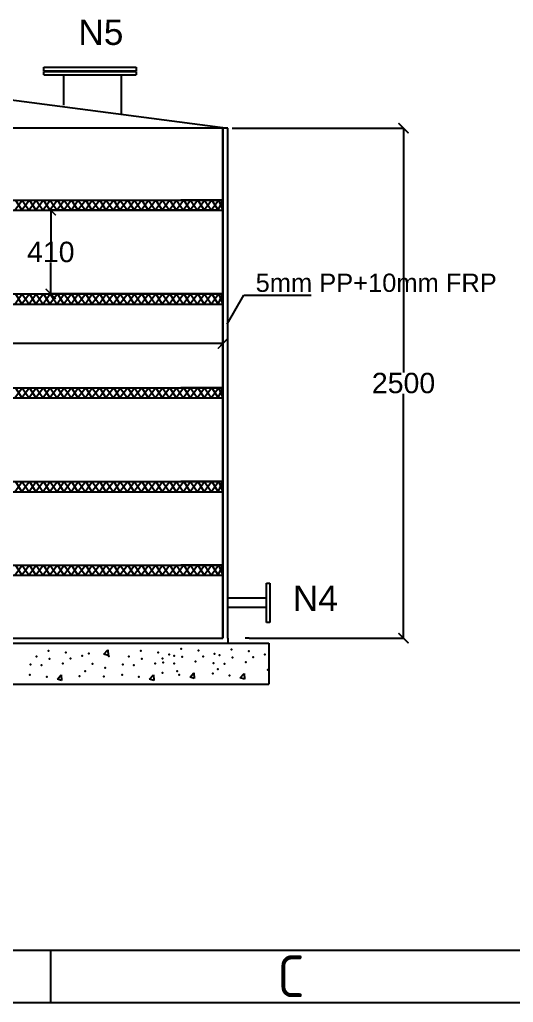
# Model space of a CAD drawing. Header units: millimetres. Extents: x 28040 to 97772, y -4599999986130 to 21571.
# Drawn here: x 69180 to 71602, y 11015 to 15832 of the extents above; entities that cross this region are included whole.
import ezdxf
from ezdxf.enums import TextEntityAlignment as Align

# ---------------------------------------------------------------- set-up
doc = ezdxf.new("R2010")
doc.units = ezdxf.units.MM
doc.header["$LTSCALE"] = 200
doc.header["$MEASUREMENT"] = 0
doc.styles.add('ISOCP', font='isocp.shx')
doc.styles.get("Standard").update_dxf_attribs({"font": 'arial.ttf'})
doc.dimstyles.get("Standard").update_dxf_attribs({"dimtxt": 100, "dimasz": 50, "dimexe": 0.18, "dimexo": 20, "dimgap": 0.5, "dimtad": 0, "dimtih": 1, "dimtoh": 1, "dimdec": 0, "dimzin": 0, "dimdsep": 46, "dimtxsty": 'Standard', "dimcen": 0.09, "dimadec": 0, "dimazin": 0, "dimtfac": 1, "dimtdec": 0, "dimtofl": 0, "dimtmove": 0, "dimatfit": 3, "dimfxl": 1, "dimtolj": 1, "dimtzin": 0, "dimarcsym": 0})

# ---------------------------------------------------------------- blocks, each defined once
blk = doc.blocks.new('_ArchTick')
at = {"color": 0, "linetype": 'ByBlock', "const_width": 0.15}
blk.add_lwpolyline([(-0.5, -0.5), (0.5, 0.5)], dxfattribs=at)
blk = doc.blocks.new('*D102')
at = {"color": 0, "lineweight": -2, "transparency": 16777216}
for p, q in [((67277, 14047.2), (67277, 14244.2)), ((67277, 14244), (68576.5, 14244)), ((70177, 14244), (68877.5, 14244)), ((70177, 14047.2), (70177, 14244.2))]:
    blk.add_line(p, q, dxfattribs=at)
at = {"layer": 'Defpoints', "color": 0, "linetype": 'Continuous', "transparency": 16777216}
for p in [(70177, 14244), (67277, 14027.2), (70177, 14027.2)]:
    blk.add_point(p, dxfattribs=at)
at = {"color": 0, "linetype": 'Continuous', "lineweight": -2, "transparency": 16777216, "xscale": 50, "yscale": 50, "zscale": 50, "rotation": 180}
blk.add_blockref('_ArchTick', (67277, 14244), dxfattribs=at)
at = {"color": 0, "linetype": 'Continuous', "lineweight": -2, "transparency": 16777216, "xscale": 50, "yscale": 50, "zscale": 50}
blk.add_blockref('_ArchTick', (70177, 14244), dxfattribs=at)
at = {"color": 0, "linetype": 'Continuous', "transparency": 16777216, "insert": (68727, 14244), "char_height": 100, "attachment_point": 5}
blk.add_mtext('\\A1;2900', dxfattribs=at)
blk = doc.blocks.new('*D103')
at = {"color": 0, "lineweight": -2, "transparency": 16777216}
for p, q in [((70157.1, 14897.2), (69332.9, 14897.4)), ((69333, 14897.4), (69333, 14744)), ((69332.9, 14487.4), (69333, 14640.9)), ((70157, 14487.2), (69332.7, 14487.4))]:
    blk.add_line(p, q, dxfattribs=at)
at = {"layer": 'Defpoints', "color": 0, "linetype": 'Continuous', "transparency": 16777216}
for p in [(70177.1, 14897.2), (69332.9, 14487.4), (70177, 14487.2)]:
    blk.add_point(p, dxfattribs=at)
at = {"color": 0, "linetype": 'Continuous', "lineweight": -2, "transparency": 16777216, "xscale": 50, "yscale": 50, "zscale": 50}
for p, rotation in [((69333, 14897.4), 89.98347554571774), ((69332.9, 14487.4), 269.9834755457177)]:
    blk.add_blockref('_ArchTick', p, dxfattribs=dict(at, rotation=rotation))
at = {"color": 0, "linetype": 'Continuous', "transparency": 16777216, "insert": (69333, 14692.4), "char_height": 100, "attachment_point": 5}
blk.add_mtext('\\A1;410', dxfattribs=at)
blk = doc.blocks.new('*D104')
at = {"color": 0, "lineweight": -2, "transparency": 16777216}
for p, q in [((70222, 15299.9), (71063.1, 15299.9)), ((71063, 15299.9), (71063, 14101.5)), ((71063, 12799.9), (71063, 13998.3)), ((70305.6, 12799.9), (71063.1, 12799.9))]:
    blk.add_line(p, q, dxfattribs=at)
at = {"layer": 'Defpoints', "color": 0, "linetype": 'Continuous', "transparency": 16777216}
for p in [(70202, 15299.9), (70285.6, 12799.9), (71063, 12799.9)]:
    blk.add_point(p, dxfattribs=at)
at = {"color": 0, "linetype": 'Continuous', "lineweight": -2, "transparency": 16777216, "xscale": 50, "yscale": 50, "zscale": 50}
for p, rotation in [((71063, 15299.9), 90), ((71063, 12799.9), 270)]:
    blk.add_blockref('_ArchTick', p, dxfattribs=dict(at, rotation=rotation))
at = {"color": 0, "linetype": 'Continuous', "transparency": 16777216, "insert": (71063, 14049.9), "char_height": 100, "attachment_point": 5}
blk.add_mtext('\\A1;2500', dxfattribs=at)

msp = doc.modelspace()

# ---------------------------------------------------------------- linework, layer by layer
for p, q in [((69299.7, 15598), (69751.8, 15598)), ((69299.7, 15581), (69299.7, 15598)), ((69299.7, 15581), (69751.8, 15581)), ((69299.7, 15577.3), (69751.8, 15577.3)), ((69299.7, 15560.3), (69299.7, 15577.3)), ((69299.7, 15560.3), (69751.8, 15560.3)), ((69395.3, 15560.3), (69394.6, 15412.9)), ((69678.1, 15560.3), (69678.1, 15368.5)), ((69751.8, 15598), (69751.8, 15581)), ((69751.8, 15577.3), (69751.8, 15560.3)), ((67677, 14947.2), (70177, 14947.2)), ((69156.9, 14897.3), (69192.6, 14947.2)), ((69160.2, 14947.2), (69190.8, 14897.2)), ((69229, 14947.2), (69190.6, 14897.3)), ((69225.7, 14897.3), (69190.8, 14947.2)), ((69225.7, 14897.3), (69261.4, 14947.2)), ((69229, 14947.2), (69259.6, 14897.2)), ((69297.8, 14947.2), (69259.4, 14897.3)), ((69294.5, 14897.3), (69259.6, 14947.2)), ((69294.5, 14897.3), (69330.2, 14947.2)), ((69297.8, 14947.2), (69328.4, 14897.2)), ((69366.6, 14947.2), (69328.3, 14897.3)), ((69363.3, 14897.3), (69328.4, 14947.2)), ((69363.3, 14897.3), (69399, 14947.2)), ((69366.6, 14947.2), (69397.2, 14897.2)), ((69435.4, 14947.2), (69397.1, 14897.3)), ((69432.2, 14897.3), (69397.2, 14947.2)), ((69432.2, 14897.3), (69467.8, 14947.2)), ((69435.4, 14947.2), (69466, 14897.2)), ((69504.2, 14947.2), (69465.9, 14897.3)), ((69501, 14897.3), (69466, 14947.2)), ((69501, 14897.3), (69536.6, 14947.2)), ((69504.2, 14947.2), (69534.8, 14897.2)), ((69573, 14947.2), (69534.7, 14897.3)), ((69569.8, 14897.3), (69534.8, 14947.2)), ((69569.8, 14897.3), (69605.4, 14947.2)), ((69573, 14947.2), (69603.6, 14897.2)), ((69641.8, 14947.2), (69603.5, 14897.3)), ((69638.6, 14897.3), (69603.6, 14947.2)), ((69638.6, 14897.3), (69674.2, 14947.2)), ((69641.8, 14947.2), (69672.5, 14897.2)), ((69710.6, 14947.3), (69672.3, 14897.4)), ((69707.4, 14897.4), (69672.5, 14947.3)), ((69707.4, 14897.4), (69743, 14947.3)), ((69710.6, 14947.3), (69741.3, 14897.3)), ((69779.4, 14947.3), (69741.1, 14897.4)), ((69776.2, 14897.4), (69741.3, 14947.3)), ((69776.2, 14897.4), (69811.9, 14947.3)), ((69779.4, 14947.3), (69810.1, 14897.3)), ((69848.2, 14947.3), (69809.9, 14897.4)), ((69845, 14897.4), (69810.1, 14947.3)), ((69845, 14897.4), (69880.7, 14947.3)), ((69848.2, 14947.3), (69878.9, 14897.3)), ((69917, 14947.3), (69878.7, 14897.4)), ((69913.8, 14897.4), (69878.9, 14947.3)), ((69913.8, 14897.4), (69949.5, 14947.3)), ((69917, 14947.3), (69947.7, 14897.3)), ((69985.9, 14947.3), (69947.5, 14897.4)), ((69982.6, 14897.4), (69947.7, 14947.3)), ((69982.6, 14897.4), (70018.3, 14947.3)), ((69985.9, 14947.3), (70016.5, 14897.3)), ((70054.7, 14947.3), (70016.3, 14897.4)), ((70051.4, 14897.4), (70016.5, 14947.3)), ((70051.4, 14897.4), (70087.1, 14947.3)), ((70054.7, 14947.3), (70085.3, 14897.3)), ((70123.5, 14947.3), (70085.1, 14897.4)), ((70120.2, 14897.4), (70085.3, 14947.3)), ((70120.2, 14897.4), (70155.9, 14947.3)), ((70123.5, 14947.3), (70154.1, 14897.3)), ((70154.1, 14897.3), (70177, 14947.2)), ((70155.9, 14947.3), (70177.1, 14897.2)), ((67677, 14897.2), (70177.1, 14897.2)), ((67677, 14487.2), (70177, 14487.2)), ((69156.9, 14437.3), (69192.6, 14487.2)), ((69160.2, 14487.2), (69190.8, 14437.2)), ((69229, 14487.2), (69190.6, 14437.3)), ((69225.7, 14437.3), (69190.8, 14487.2)), ((69225.7, 14437.3), (69261.4, 14487.2)), ((69229, 14487.2), (69259.6, 14437.2)), ((69297.8, 14487.2), (69259.4, 14437.3)), ((69294.5, 14437.3), (69259.6, 14487.2)), ((69294.5, 14437.3), (69330.2, 14487.2)), ((69297.8, 14487.2), (69328.4, 14437.2)), ((69366.6, 14487.2), (69328.3, 14437.3)), ((69363.3, 14437.3), (69328.4, 14487.2)), ((69363.3, 14437.3), (69399, 14487.2)), ((69366.6, 14487.2), (69397.2, 14437.2)), ((69435.4, 14487.2), (69397.1, 14437.3)), ((69432.2, 14437.3), (69397.2, 14487.2)), ((69432.2, 14437.3), (69467.8, 14487.2)), ((69435.4, 14487.2), (69466, 14437.2)), ((69504.2, 14487.2), (69465.9, 14437.3)), ((69501, 14437.3), (69466, 14487.2)), ((69501, 14437.3), (69536.6, 14487.2)), ((69504.2, 14487.2), (69534.8, 14437.2)), ((69573, 14487.2), (69534.7, 14437.3)), ((69569.8, 14437.3), (69534.8, 14487.2)), ((69569.8, 14437.3), (69605.4, 14487.2)), ((69573, 14487.2), (69603.6, 14437.2)), ((69641.8, 14487.2), (69603.5, 14437.3)), ((69638.6, 14437.3), (69603.6, 14487.2)), ((69638.6, 14437.3), (69674.2, 14487.2)), ((69641.8, 14487.2), (69672.5, 14437.2)), ((69710.6, 14487.3), (69672.3, 14437.4)), ((69707.4, 14437.4), (69672.5, 14487.3)), ((69707.4, 14437.4), (69743, 14487.3)), ((69710.6, 14487.3), (69741.3, 14437.3)), ((69779.4, 14487.3), (69741.1, 14437.4)), ((69776.2, 14437.4), (69741.3, 14487.3)), ((69776.2, 14437.4), (69811.9, 14487.3)), ((69779.4, 14487.3), (69810.1, 14437.3)), ((69848.2, 14487.3), (69809.9, 14437.4)), ((69845, 14437.4), (69810.1, 14487.3)), ((69845, 14437.4), (69880.7, 14487.3)), ((69848.2, 14487.3), (69878.9, 14437.3)), ((69917, 14487.3), (69878.7, 14437.4)), ((69913.8, 14437.4), (69878.9, 14487.3)), ((69913.8, 14437.4), (69949.5, 14487.3)), ((69917, 14487.3), (69947.7, 14437.3)), ((69985.9, 14487.3), (69947.5, 14437.4)), ((69982.6, 14437.4), (69947.7, 14487.3)), ((69982.6, 14437.4), (70018.3, 14487.3)), ((69985.9, 14487.3), (70016.5, 14437.3)), ((70054.7, 14487.3), (70016.3, 14437.4)), ((70051.4, 14437.4), (70016.5, 14487.3)), ((70051.4, 14437.4), (70087.1, 14487.3)), ((70054.7, 14487.3), (70085.3, 14437.3)), ((70123.5, 14487.3), (70085.1, 14437.4)), ((70120.2, 14437.4), (70085.3, 14487.3)), ((70120.2, 14437.4), (70155.9, 14487.3)), ((70123.5, 14487.3), (70154.1, 14437.3)), ((70154.1, 14437.3), (70177, 14487.2)), ((70155.9, 14487.3), (70177.1, 14437.2)), ((67677, 14437.2), (70177.1, 14437.2)), ((67677, 14027.2), (70177, 14027.2)), ((69156.9, 13977.3), (69192.6, 14027.2)), ((69160.2, 14027.2), (69190.8, 13977.2)), ((69229, 14027.2), (69190.6, 13977.3)), ((69225.7, 13977.3), (69190.8, 14027.2)), ((69225.7, 13977.3), (69261.4, 14027.2)), ((69229, 14027.2), (69259.6, 13977.2)), ((69297.8, 14027.2), (69259.4, 13977.3)), ((69294.5, 13977.3), (69259.6, 14027.2)), ((69294.5, 13977.3), (69330.2, 14027.2)), ((69297.8, 14027.2), (69328.4, 13977.2)), ((69366.6, 14027.2), (69328.3, 13977.3)), ((69363.3, 13977.3), (69328.4, 14027.2)), ((69363.3, 13977.3), (69399, 14027.2)), ((69366.6, 14027.2), (69397.2, 13977.2)), ((69435.4, 14027.2), (69397.1, 13977.3)), ((69432.2, 13977.3), (69397.2, 14027.2)), ((69432.2, 13977.3), (69467.8, 14027.2)), ((69435.4, 14027.2), (69466, 13977.2)), ((69504.2, 14027.2), (69465.9, 13977.3)), ((69501, 13977.3), (69466, 14027.2)), ((69501, 13977.3), (69536.6, 14027.2)), ((69504.2, 14027.2), (69534.8, 13977.2)), ((69573, 14027.2), (69534.7, 13977.3)), ((69569.8, 13977.3), (69534.8, 14027.2)), ((69569.8, 13977.3), (69605.4, 14027.2)), ((69573, 14027.2), (69603.6, 13977.2)), ((69641.8, 14027.2), (69603.5, 13977.3)), ((69638.6, 13977.3), (69603.6, 14027.2)), ((69638.6, 13977.3), (69674.2, 14027.2)), ((69641.8, 14027.2), (69672.5, 13977.2)), ((69710.6, 14027.3), (69672.3, 13977.4)), ((69707.4, 13977.4), (69672.5, 14027.3)), ((69707.4, 13977.4), (69743, 14027.3)), ((69710.6, 14027.3), (69741.3, 13977.3)), ((69779.4, 14027.3), (69741.1, 13977.4)), ((69776.2, 13977.4), (69741.3, 14027.3)), ((69776.2, 13977.4), (69811.9, 14027.3)), ((69779.4, 14027.3), (69810.1, 13977.3)), ((69848.2, 14027.3), (69809.9, 13977.4)), ((69845, 13977.4), (69810.1, 14027.3)), ((69845, 13977.4), (69880.7, 14027.3)), ((69848.2, 14027.3), (69878.9, 13977.3)), ((69917, 14027.3), (69878.7, 13977.4)), ((69913.8, 13977.4), (69878.9, 14027.3)), ((69913.8, 13977.4), (69949.5, 14027.3)), ((69917, 14027.3), (69947.7, 13977.3)), ((69985.9, 14027.3), (69947.5, 13977.4)), ((69982.6, 13977.4), (69947.7, 14027.3)), ((69982.6, 13977.4), (70018.3, 14027.3)), ((69985.9, 14027.3), (70016.5, 13977.3)), ((70054.7, 14027.3), (70016.3, 13977.4)), ((70051.4, 13977.4), (70016.5, 14027.3)), ((70051.4, 13977.4), (70087.1, 14027.3)), ((70054.7, 14027.3), (70085.3, 13977.3)), ((70123.5, 14027.3), (70085.1, 13977.4)), ((70120.2, 13977.4), (70085.3, 14027.3)), ((70120.2, 13977.4), (70155.9, 14027.3)), ((70123.5, 14027.3), (70154.1, 13977.3)), ((70154.1, 13977.3), (70177, 14027.2)), ((70155.9, 14027.3), (70177.1, 13977.2)), ((67677, 13977.2), (70177.1, 13977.2)), ((67677, 13567.2), (70177, 13567.2)), ((69156.9, 13517.3), (69192.6, 13567.2)), ((69160.2, 13567.2), (69190.8, 13517.2)), ((69229, 13567.2), (69190.6, 13517.3)), ((69225.7, 13517.3), (69190.8, 13567.2)), ((69225.7, 13517.3), (69261.4, 13567.2)), ((69229, 13567.2), (69259.6, 13517.2)), ((69297.8, 13567.2), (69259.4, 13517.3)), ((69294.5, 13517.3), (69259.6, 13567.2)), ((69294.5, 13517.3), (69330.2, 13567.2)), ((69297.8, 13567.2), (69328.4, 13517.2)), ((69366.6, 13567.2), (69328.3, 13517.3)), ((69363.3, 13517.3), (69328.4, 13567.2)), ((69363.3, 13517.3), (69399, 13567.2)), ((69366.6, 13567.2), (69397.2, 13517.2)), ((69435.4, 13567.2), (69397.1, 13517.3)), ((69432.2, 13517.3), (69397.2, 13567.2)), ((69432.2, 13517.3), (69467.8, 13567.2)), ((69435.4, 13567.2), (69466, 13517.2)), ((69504.2, 13567.2), (69465.9, 13517.3)), ((69501, 13517.3), (69466, 13567.2)), ((69501, 13517.3), (69536.6, 13567.2)), ((69504.2, 13567.2), (69534.8, 13517.2)), ((69573, 13567.2), (69534.7, 13517.3)), ((69569.8, 13517.3), (69534.8, 13567.2)), ((69569.8, 13517.3), (69605.4, 13567.2)), ((69573, 13567.2), (69603.6, 13517.2)), ((69641.8, 13567.2), (69603.5, 13517.3)), ((69638.6, 13517.3), (69603.6, 13567.2)), ((69638.6, 13517.3), (69674.2, 13567.2)), ((69641.8, 13567.2), (69672.5, 13517.2)), ((69710.6, 13567.3), (69672.3, 13517.4)), ((69707.4, 13517.4), (69672.5, 13567.3)), ((69707.4, 13517.4), (69743, 13567.3)), ((69710.6, 13567.3), (69741.3, 13517.3)), ((69779.4, 13567.3), (69741.1, 13517.4)), ((69776.2, 13517.4), (69741.3, 13567.3)), ((69776.2, 13517.4), (69811.9, 13567.3)), ((69779.4, 13567.3), (69810.1, 13517.3)), ((69848.2, 13567.3), (69809.9, 13517.4)), ((69845, 13517.4), (69810.1, 13567.3)), ((69845, 13517.4), (69880.7, 13567.3)), ((69848.2, 13567.3), (69878.9, 13517.3)), ((69917, 13567.3), (69878.7, 13517.4)), ((69913.8, 13517.4), (69878.9, 13567.3)), ((69913.8, 13517.4), (69949.5, 13567.3)), ((69917, 13567.3), (69947.7, 13517.3)), ((69985.9, 13567.3), (69947.5, 13517.4)), ((69982.6, 13517.4), (69947.7, 13567.3)), ((69982.6, 13517.4), (70018.3, 13567.3)), ((69985.9, 13567.3), (70016.5, 13517.3)), ((70054.7, 13567.3), (70016.3, 13517.4)), ((70051.4, 13517.4), (70016.5, 13567.3)), ((70051.4, 13517.4), (70087.1, 13567.3)), ((70054.7, 13567.3), (70085.3, 13517.3)), ((70123.5, 13567.3), (70085.1, 13517.4)), ((70120.2, 13517.4), (70085.3, 13567.3)), ((70120.2, 13517.4), (70155.9, 13567.3)), ((70123.5, 13567.3), (70154.1, 13517.3)), ((70154.1, 13517.3), (70177, 13567.2)), ((70155.9, 13567.3), (70177.1, 13517.2)), ((67677, 13517.2), (70177.1, 13517.2)), ((67677, 13158), (70177, 13158)), ((69156.9, 13108.1), (69192.6, 13158)), ((69160.2, 13158), (69190.8, 13108)), ((69229, 13158), (69190.6, 13108.1)), ((69225.7, 13108.1), (69190.8, 13158)), ((69225.7, 13108.1), (69261.4, 13158)), ((69229, 13158), (69259.6, 13108)), ((69297.8, 13158), (69259.4, 13108.1)), ((69294.5, 13108.1), (69259.6, 13158)), ((69294.5, 13108.1), (69330.2, 13158)), ((69297.8, 13158), (69328.4, 13108)), ((69366.6, 13158), (69328.3, 13108.1)), ((69363.3, 13108.1), (69328.4, 13158)), ((69363.3, 13108.1), (69399, 13158)), ((69366.6, 13158), (69397.2, 13108)), ((69435.4, 13158), (69397.1, 13108.1)), ((69432.2, 13108.1), (69397.2, 13158)), ((69432.2, 13108.1), (69467.8, 13158)), ((69435.4, 13158), (69466, 13108)), ((69504.2, 13158), (69465.9, 13108.1)), ((69501, 13108.1), (69466, 13158)), ((69501, 13108.1), (69536.6, 13158)), ((69504.2, 13158), (69534.8, 13108)), ((69573, 13158), (69534.7, 13108.1)), ((69569.8, 13108.1), (69534.8, 13158)), ((69569.8, 13108.1), (69605.4, 13158)), ((69573, 13158), (69603.6, 13108)), ((69641.8, 13158), (69603.5, 13108.1)), ((69638.6, 13108.1), (69603.6, 13158)), ((69638.6, 13108.1), (69674.2, 13158)), ((69641.8, 13158), (69672.5, 13108)), ((69710.6, 13158.1), (69672.3, 13108.2)), ((69707.4, 13108.2), (69672.5, 13158.1)), ((69707.4, 13108.2), (69743, 13158.1)), ((69710.6, 13158.1), (69741.3, 13108.1)), ((69779.4, 13158.1), (69741.1, 13108.2)), ((69776.2, 13108.2), (69741.3, 13158.1)), ((69776.2, 13108.2), (69811.9, 13158.1)), ((69779.4, 13158.1), (69810.1, 13108.1)), ((69848.2, 13158.1), (69809.9, 13108.2)), ((69845, 13108.2), (69810.1, 13158.1)), ((69845, 13108.2), (69880.7, 13158.1)), ((69848.2, 13158.1), (69878.9, 13108.1)), ((69917, 13158.1), (69878.7, 13108.2)), ((69913.8, 13108.2), (69878.9, 13158.1)), ((69913.8, 13108.2), (69949.5, 13158.1)), ((69917, 13158.1), (69947.7, 13108.1)), ((69985.9, 13158.1), (69947.5, 13108.2)), ((69982.6, 13108.2), (69947.7, 13158.1)), ((69982.6, 13108.2), (70018.3, 13158.1)), ((69985.9, 13158.1), (70016.5, 13108.1)), ((70054.7, 13158.1), (70016.3, 13108.2)), ((70051.4, 13108.2), (70016.5, 13158.1)), ((70051.4, 13108.2), (70087.1, 13158.1)), ((70054.7, 13158.1), (70085.3, 13108.1)), ((70123.5, 13158.1), (70085.1, 13108.2)), ((70120.2, 13108.2), (70085.3, 13158.1)), ((70120.2, 13108.2), (70155.9, 13158.1)), ((70123.5, 13158.1), (70154.1, 13108.1)), ((70154.1, 13108.1), (70177, 13158)), ((70155.9, 13158.1), (70177.1, 13108)), ((67677, 13108), (70177.1, 13108)), ((70391, 12995.4), (70391, 13069.1)), ((70391, 13069.1), (70408, 13069.1)), ((70408, 13069.1), (70408, 12995.4)), ((70391, 12995.4), (70202, 12995.4)), ((70391, 12876.3), (70391, 12995.4)), ((70408, 12995.4), (70408, 12950)), ((70391, 12950), (70202, 12950)), ((70408, 12950), (70408, 12876.3)), ((70408, 12876.3), (70391, 12876.3)), ((69593.4, 12721.3), (69612.5, 12742)), ((69614.4, 12714.4), (69593.4, 12721.3)), ((69612.5, 12742), (69614.4, 12714.4)), ((69365.4, 12599), (69384.5, 12619.7)), ((69384.5, 12619.7), (69386.4, 12592.2)), ((69817.8, 12599), (69836.9, 12619.7)), ((69836.9, 12619.7), (69838.7, 12592.2)), ((70015.9, 12608.7), (70035, 12629.4)), ((70035, 12629.4), (70036.9, 12601.8)), ((70262.4, 12605.5), (70281.6, 12626.2)), ((70281.6, 12626.2), (70283.4, 12598.7)), ((69386.4, 12592.2), (69365.4, 12599)), ((69838.7, 12592.2), (69817.8, 12599)), ((70036.9, 12601.8), (70015.9, 12608.7)), ((70283.4, 12598.7), (70262.4, 12605.5))]:
    msp.add_line(p, q)
at = {"linetype": 'Continuous'}
for p, q in [((68772, 15487), (70202, 15299.9)), ((70202, 15299.9), (67252, 15299.9)), ((70177, 15299.9), (70177, 12799.9)), ((70177, 12799.9), (70177, 15299.9)), ((70177, 15299.9), (70177, 14839.9)), ((70202, 12799.9), (70202, 15299.9)), ((70177, 14947.2), (69971.6, 14947.2)), ((70177, 14487.2), (69971.6, 14487.2)), ((70198.3, 14338.6), (70279.1, 14481.1)), ((70279.1, 14481.1), (70609.7, 14481.1)), ((70177, 14027.2), (69971.6, 14027.2)), ((70177, 13567.2), (69971.6, 13567.2)), ((70177, 13158), (69971.6, 13158)), ((67277, 12799.9), (70177, 12799.9)), ((67277, 12774.9), (70177, 12774.9)), ((70177, 12774.9), (70202, 12774.9)), ((70202, 12799.9), (70202, 12774.9)), ((70202, 12774.9), (70402, 12774.9)), ((70305.6, 12799.9), (70285.6, 12799.9)), ((70402, 12774.9), (70402, 12574.9)), ((67052, 12574.9), (70402, 12574.9))]:
    msp.add_line(p, q, dxfattribs=at)
at = {"color": 0}
for p, q in [((64417.2, 11271.3), (78789.6, 11271.3)), ((69331.8, 11271.3), (69331.8, 11014.9)), ((64160.9, 11014.9), (79045.9, 11014.9))]:
    msp.add_line(p, q, dxfattribs=at)
for p in [(69322.1, 12737.6), (69406.6, 12730), (69519.6, 12724.6), (69774.5, 12737.6), (69858.9, 12730), (69913.2, 12719.9), (69972.6, 12747.2), (70057, 12739.6), (70136.6, 12723.2), (70159.8, 12716.7), (70219.2, 12744.1), (70303.6, 12736.5), (70383.2, 12720), (69233.9, 12671.4), (69262.8, 12710.2), (69326.7, 12698), (69392.9, 12676), (69429.4, 12700.3), (69486.2, 12713.5), (69537.1, 12674.5), (69618.5, 12711), (69686.2, 12671.4), (69715.1, 12710.2), (69779, 12698), (69845.2, 12676), (69881.7, 12700.3), (69884.3, 12681.1), (69938.4, 12676.5), (69938.5, 12713.5), (69977.2, 12707.7), (70043.3, 12685.7), (70079.9, 12710), (70130.9, 12677.9), (70184.9, 12673.4), (70223.7, 12704.5), (70289.9, 12682.5), (70326.4, 12706.8), (69230.8, 12620.5), (69287.9, 12666.9), (69501.2, 12638.7), (69600.2, 12653.9), (69683.2, 12620.5), (69740.2, 12666.9), (69881.3, 12630.2), (69953.6, 12638.7), (69963.5, 12620.3), (70127.9, 12627), (70151.7, 12648.4), (70398.3, 12645.3), (69313, 12610.6), (69473.2, 12613.6), (69592.6, 12611.4), (69765.3, 12610.6), (70210, 12617.1)]:
    msp.add_point(p)

# ---------------------------------------------------------------- texts
at = {"color": 0, "style": 'ISOCP'}
msp.add_text('C', height=205, dxfattribs=at).set_placement((70510.8, 11143.1), align=Align.MIDDLE)
at = {"linetype": 'Continuous', "attachment_point": 1}
for s, width, gutter_width, insert, char_height in [('N5', 1537.269, 1270.6, (69467.9, 15831.6), 123.91), ('5mm PP+10mm FRP', 1256.803, 191.6, (70337.7, 14586.6), 89.357), ('N4', 1537.269, 1270.6, (70520, 13057.5), 123.91)]:
    msp.add_mtext_dynamic_manual_height_columns(s, width=width, gutter_width=gutter_width, heights=[0], dxfattribs=dict(at, insert=insert, char_height=char_height))

# ---------------------------------------------------------------- dimensions: what is measured, and where the dimension line sits
at = {"linetype": 'Continuous'}
dim = msp.add_linear_dim(base=(71063, 12799.9), p1=(70202, 15299.9), p2=(70285.6, 12799.9), angle=90, dimstyle='Standard', override={"dimblk": 'ArchTick', "dimblk2": 'ArchTick', "dimfxl": 110}, dxfattribs=at)
dim.commit()
dim.dimension.update_dxf_attribs({"geometry": '*D104', "text_midpoint": (71063, 14049.9)})
dim = msp.add_aligned_dim(p1=(70177.1, 14897.2), p2=(70177, 14487.2), distance=-844.1, dimstyle='Standard', override={"dimblk": 'ArchTick', "dimblk2": 'ArchTick', "dimfxl": 110}, dxfattribs=at)
dim.commit()
dim.dimension.update_dxf_attribs({"geometry": '*D103', "text_midpoint": (69333, 14692.4)})
dim = msp.add_linear_dim(base=(70177, 14244), p1=(67277, 14027.2), p2=(70177, 14027.2), dimstyle='Standard', override={"dimblk": 'ArchTick', "dimblk2": 'ArchTick', "dimfxl": 110}, dxfattribs=at)
dim.commit()
dim.dimension.update_dxf_attribs({"geometry": '*D102', "text_midpoint": (68727, 14244)})

doc.saveas('drawing.dxf')
